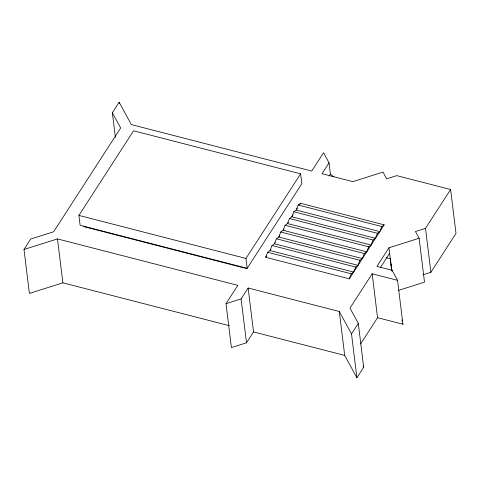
<?xml version="1.0" encoding="UTF-8"?>
<svg xmlns="http://www.w3.org/2000/svg" width="480" height="480" viewBox="0 0 480 480"><rect width="100%" height="100%" fill="white"/><g stroke="black" fill="none" stroke-linecap="round" stroke-linejoin="round"><path stroke-width="0.72" d="M384.174 224.832L381.792 226.56L379.812 231.582L377.43 233.31L375.45 238.332L373.068 240.054L371.094 245.076L368.712 246.804L366.732 251.826L364.35 253.554L362.37 258.576L359.988 260.304L358.014 265.32L355.632 267.048L353.652 272.07L270.054 250.542L272.034 245.52L274.416 243.792L276.396 238.77L278.778 237.042L280.752 232.02L283.134 230.292L285.114 225.276L287.496 223.548L289.476 218.526L291.858 216.798L293.832 211.776L296.214 210.048L298.194 205.026L300.576 203.304L384.174 224.832L349.296 278.82L265.698 257.286L267.672 252.27L270.054 250.542L270.852 249.312M349.296 278.82L351.27 273.798L353.652 272.07M229.476 325.728L62.886 282.822L29.394 293.418L24 249.504L30.78 239.01L53.61 231.786L120.678 127.968L112.362 112.728L119.148 102.228L131.346 124.596L311.7 171.048L323.532 152.736L329.022 162.81L330.42 174.186L329.172 176.034M78.906 215.412L133.578 130.794L300.624 173.82L301.842 183.696L247.17 268.32L80.118 225.294L78.906 215.412L245.958 258.438L247.17 268.32M245.958 258.438L300.624 173.82M372.162 273.78L377.55 317.688L402.936 324.228L397.542 280.32L372.162 273.78L349.974 308.118L358.29 323.364L363.678 367.272L356.898 377.772L351.51 333.858L339.306 311.496L248.136 288.012L253.53 331.926L246.498 342.81L231.408 347.586L226.02 303.672L237.846 285.36L57.492 238.908L24 249.504M265.698 257.286L266.49 256.062M275.208 242.562L274.416 243.792L358.014 265.32M279.57 235.818L278.778 237.042L362.37 258.576M283.926 229.068L283.134 230.292L366.732 251.826M288.288 222.318L287.496 223.548L371.094 245.076M293.046 214.956L291.858 216.798L375.45 238.332M297.402 208.206L296.214 210.048L379.812 231.582M299.784 204.528L300.576 203.304M226.02 303.672L241.104 298.902L248.136 288.012M329.022 162.81L321.99 173.7L352.86 181.65L383.034 172.104L386.7 178.818L396.756 175.638L450.606 189.51L456 233.418L430.902 272.268L422.856 274.812M398.544 290.376L424.506 282.162L419.118 238.254L388.944 247.8L376.956 266.358L392.046 270.246L397.542 280.32M380.43 267.516L389.622 253.29M351.51 333.858L358.29 323.364M419.118 238.254L415.452 231.54L425.514 228.354L450.606 189.51M360.612 343.914L377.55 317.688M298.194 205.026L381.792 226.56M293.832 211.776L377.43 233.31M289.476 218.526L373.068 240.054M285.114 225.276L368.712 246.804M386.178 257.718L390.294 258.774L391.998 271.086M280.752 232.02L364.35 253.554M276.396 238.77L359.988 260.304M272.034 245.52L355.632 267.048M267.672 252.27L351.27 273.798M83.406 226.536L246.342 268.5M253.53 331.926L344.7 355.404L356.898 377.772M330.42 174.186L333.9 176.886M402.384 323.22L402.936 324.228M362.988 366.006L363.678 367.272M391.866 270.78L390.966 264.264L391.302 267.012M425.514 228.354L430.902 272.268M401.964 319.788L402.132 321.162M388.944 247.8L390.882 263.58M391.47 268.38L391.638 269.754M339.306 311.496L344.7 355.404M241.104 298.902L246.498 342.81M119.148 102.228L119.328 103.716M112.362 112.728L115.38 137.286M57.492 238.908L62.886 282.822"/></g></svg>
